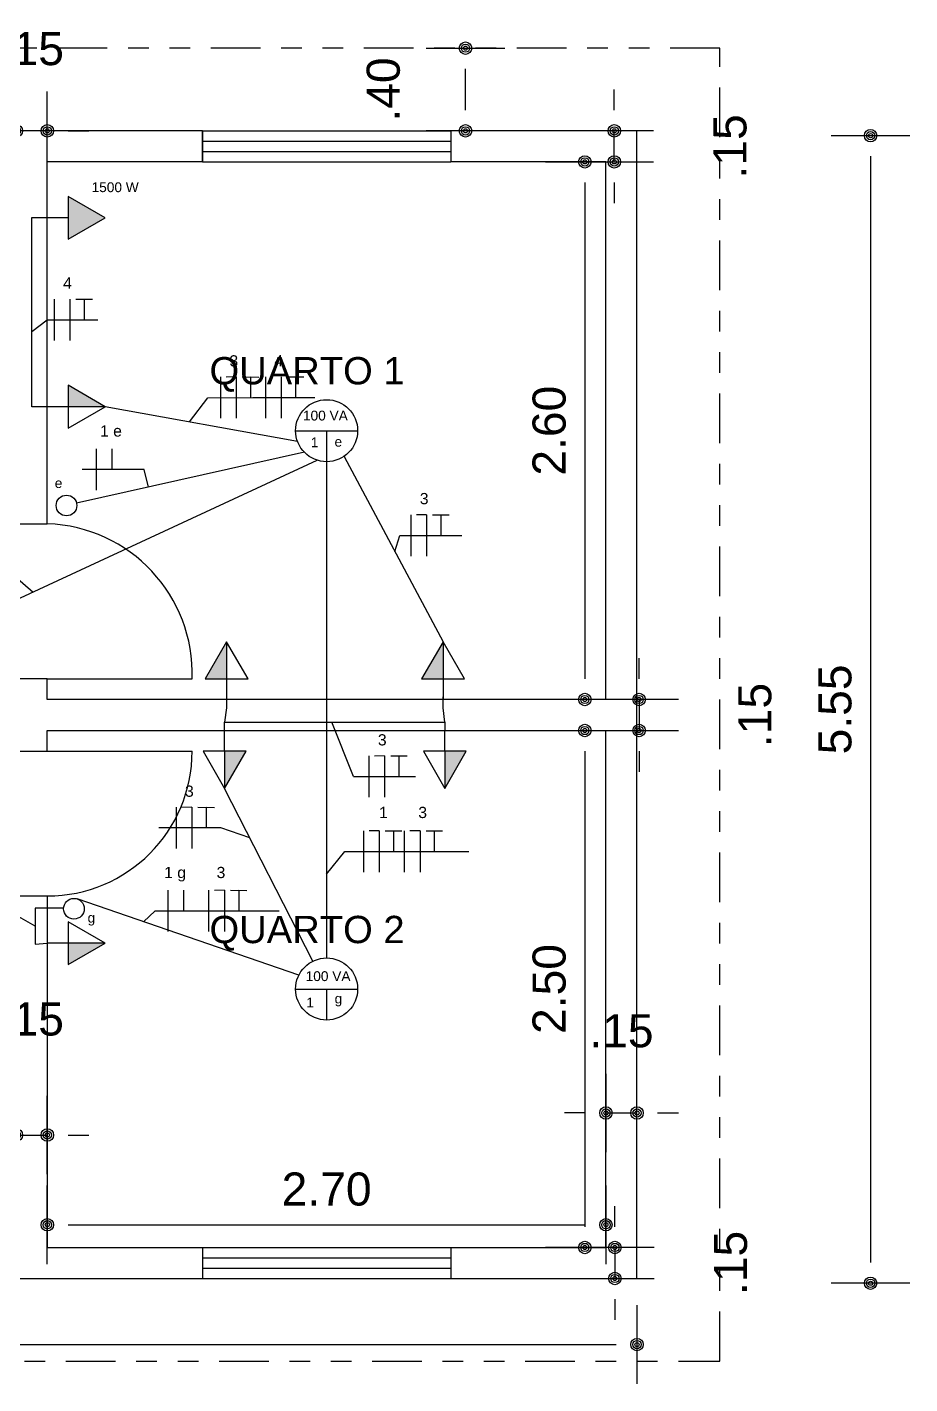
# Model space of a CAD drawing. Header units: millimetres. Extents: x 5.67 to 14.72, y 2.6 to 10.77.
# Drawn here: x 10.45 to 14.72, y 2.6 to 9.16 of the extents above; entities that cross this region are included whole.
import ezdxf

# ---------------------------------------------------------------- set-up
doc = ezdxf.new("R2010")
doc.units = ezdxf.units.MM
doc.header["$LTSCALE"] = 0.01
doc.linetypes.add('ACAD_ISO05W100', pattern=[33, 24, -3, 0, -3, 0, -3])
for name, color, linetype in [('aberturas', 140, 'Continuous'), ('cargas', 30, 'Continuous'), ('coberta', 8, 'Continuous'), ('condutor', 10, 'Continuous'), ('cotas', 201, 'Continuous'), ('eletroduto', 50, 'Continuous'), ('parede', 7, 'Continuous'), ('texto', 6, 'Continuous')]:
    doc.layers.add(name, color=color, linetype=linetype)
doc.styles.get("Standard").update_dxf_attribs({"font": 'arial.ttf'})
doc.styles.add('style1', font='arial.ttf', dxfattribs={"height": 0.5})
doc.dimstyles.new('ESC_1-100', dxfattribs={"dimtxt": 0.16, "dimasz": 0.1, "dimexe": 0.18, "dimexo": 0.1, "dimgap": 0.09, "dimtad": 1, "dimzin": 4, "dimdsep": 46, "dimtxsty": 'Standard', "dimblk": 'D1', "dimcen": 0.09, "dimse1": 1, "dimse2": 1, "dimclrd": 8, "dimclre": 256, "dimclrt": 3, "dimadec": 0, "dimazin": 0, "dimtfac": 1, "dimtmove": 2, "dimatfit": 3, "dimldrblk": 'D1', "dimfxl": 1, "dimtolj": 1, "dimarcsym": 0})

# ---------------------------------------------------------------- blocks, each defined once
blk = doc.blocks.new('D1')
blk.add_line((0, 1.9), (0, -1.9))
for radius in [0.3, 0.2, 0.1]:
    blk.add_circle((0, 0), radius)
blk = doc.blocks.new('*D13')
at = {"layer": 'cotas', "color": 8, "lineweight": -2, "transparency": 16777216}
blk.add_line((14.5293, 8.5349), (14.5293, 3.1849), dxfattribs=at)
at = {"layer": 'Defpoints', "color": 0, "transparency": 16777216}
for p in [(13.5841, 8.6349), (13.5841, 3.0849), (14.5293, 3.0849)]:
    blk.add_point(p, dxfattribs=at)
at = {"layer": 'cotas', "color": 8, "lineweight": -2, "transparency": 16777216, "xscale": 0.1, "yscale": 0.1, "zscale": 0.1}
for p, rotation in [((14.5293, 8.6349), 90), ((14.5293, 3.0849), 270)]:
    blk.add_blockref('D1', p, dxfattribs=dict(at, rotation=rotation))
at = {"layer": 'cotas', "color": 3, "transparency": 16777216, "insert": (14.3579, 5.8599), "char_height": 0.16, "attachment_point": 5, "rotation": 90}
blk.add_mtext('\\A1;5.55', dxfattribs=at)
blk = doc.blocks.new('*D18')
at = {"layer": 'cotas', "color": 8, "lineweight": -2, "transparency": 16777216}
for p, q in [((13.4107, 6.0079), (13.4107, 6.1079)), ((13.4107, 5.9079), (13.4107, 5.7579)), ((13.4107, 5.6579), (13.4107, 5.5579))]:
    blk.add_line(p, q, dxfattribs=at)
at = {"layer": 'Defpoints', "color": 0, "transparency": 16777216}
for p in [(13.4002, 5.9079), (13.4002, 5.7579), (13.4107, 5.7579)]:
    blk.add_point(p, dxfattribs=at)
at = {"layer": 'cotas', "color": 8, "lineweight": -2, "transparency": 16777216, "xscale": 0.1, "yscale": 0.1, "zscale": 0.1}
for p, rotation in [((13.4107, 5.9079), 270), ((13.4107, 5.7579), 90)]:
    blk.add_blockref('D1', p, dxfattribs=dict(at, rotation=rotation))
at = {"layer": 'cotas', "color": 3, "transparency": 16777216, "insert": (13.9708, 5.8329), "char_height": 0.16, "attachment_point": 5, "rotation": 90}
blk.add_mtext('\\A1;.15', dxfattribs=at)
blk = doc.blocks.new('*D21')
at = {"layer": 'cotas', "color": 8, "lineweight": -2, "transparency": 16777216}
blk.add_line((13.1482, 5.6579), (13.1482, 3.3579), dxfattribs=at)
at = {"layer": 'Defpoints', "color": 0, "transparency": 16777216}
for p in [(13.2207, 5.7579), (13.1482, 3.2579), (13.2502, 3.2579)]:
    blk.add_point(p, dxfattribs=at)
at = {"layer": 'cotas', "color": 8, "lineweight": -2, "transparency": 16777216, "xscale": 0.1, "yscale": 0.1, "zscale": 0.1}
for p, rotation in [((13.1482, 5.7579), 90), ((13.1482, 3.2579), 270)]:
    blk.add_blockref('D1', p, dxfattribs=dict(at, rotation=rotation))
at = {"layer": 'cotas', "color": 3, "transparency": 16777216, "insert": (12.9765, 4.5079), "char_height": 0.16, "attachment_point": 5, "rotation": 90}
blk.add_mtext('\\A1;2.50', dxfattribs=at)
blk = doc.blocks.new('*D22')
at = {"layer": 'cotas', "color": 8, "lineweight": -2, "transparency": 16777216}
blk.add_line((13.1482, 8.4079), (13.1482, 6.0079), dxfattribs=at)
at = {"layer": 'Defpoints', "color": 0, "transparency": 16777216}
for p in [(13.1482, 8.5079), (13.1482, 5.9079), (13.1482, 5.9079)]:
    blk.add_point(p, dxfattribs=at)
at = {"layer": 'cotas', "color": 8, "lineweight": -2, "transparency": 16777216, "xscale": 0.1, "yscale": 0.1, "zscale": 0.1}
for p, rotation in [((13.1482, 8.5079), 90), ((13.1482, 5.9079), 270)]:
    blk.add_blockref('D1', p, dxfattribs=dict(at, rotation=rotation))
at = {"layer": 'cotas', "color": 3, "transparency": 16777216, "insert": (12.9765, 7.2079), "char_height": 0.16, "attachment_point": 5, "rotation": 90}
blk.add_mtext('\\A1;2.60', dxfattribs=at)
blk = doc.blocks.new('*D23')
at = {"layer": 'cotas', "color": 8, "lineweight": -2, "transparency": 16777216}
for p, q in [((13.2906, 8.7579), (13.2906, 8.8579)), ((13.2906, 8.5079), (13.2906, 8.6579)), ((13.2906, 8.4079), (13.2906, 8.3079))]:
    blk.add_line(p, q, dxfattribs=at)
at = {"layer": 'Defpoints', "color": 0, "transparency": 16777216}
for p in [(13.2502, 8.6579), (13.2906, 8.6579), (13.2502, 8.5079)]:
    blk.add_point(p, dxfattribs=at)
at = {"layer": 'cotas', "color": 8, "lineweight": -2, "transparency": 16777216, "xscale": 0.1, "yscale": 0.1, "zscale": 0.1}
for p, rotation in [((13.2906, 8.6579), 270), ((13.2906, 8.5079), 90)]:
    blk.add_blockref('D1', p, dxfattribs=dict(at, rotation=rotation))
at = {"layer": 'cotas', "color": 3, "transparency": 16777216, "insert": (13.8506, 8.5829), "char_height": 0.16, "attachment_point": 5, "rotation": 90}
blk.add_mtext('\\A1;.15', dxfattribs=at)
blk = doc.blocks.new('*D24')
at = {"layer": 'cotas', "color": 8, "lineweight": -2, "transparency": 16777216}
for p, q in [((13.2934, 3.3579), (13.2934, 3.4579)), ((13.2934, 3.2579), (13.2934, 3.1079)), ((13.2934, 3.0079), (13.2934, 2.9079))]:
    blk.add_line(p, q, dxfattribs=at)
at = {"layer": 'Defpoints', "color": 0, "transparency": 16777216}
for p in [(13.2502, 3.2579), (13.2502, 3.1079), (13.2934, 3.1079)]:
    blk.add_point(p, dxfattribs=at)
at = {"layer": 'cotas', "color": 8, "lineweight": -2, "transparency": 16777216, "xscale": 0.1, "yscale": 0.1, "zscale": 0.1}
for p, rotation in [((13.2934, 3.2579), 270), ((13.2934, 3.1079), 90)]:
    blk.add_blockref('D1', p, dxfattribs=dict(at, rotation=rotation))
at = {"layer": 'cotas', "color": 3, "transparency": 16777216, "insert": (13.8534, 3.1829), "char_height": 0.16, "attachment_point": 5, "rotation": 90}
blk.add_mtext('\\A1;.15', dxfattribs=at)
blk = doc.blocks.new('*D25')
at = {"layer": 'cotas', "color": 8, "lineweight": -2, "transparency": 16777216}
blk.add_line((10.6502, 3.3678), (13.1502, 3.3678), dxfattribs=at)
at = {"layer": 'Defpoints', "color": 0, "transparency": 16777216}
for p in [(10.5502, 3.3678), (13.2502, 3.3678), (13.2502, 3.3678)]:
    blk.add_point(p, dxfattribs=at)
at = {"layer": 'cotas', "color": 8, "lineweight": -2, "transparency": 16777216, "xscale": 0.1, "yscale": 0.1, "zscale": 0.1, "rotation": 180}
blk.add_blockref('D1', (10.5502, 3.3678), dxfattribs=at)
at = {"layer": 'cotas', "color": 8, "lineweight": -2, "transparency": 16777216, "xscale": 0.1, "yscale": 0.1, "zscale": 0.1}
blk.add_blockref('D1', (13.2502, 3.3678), dxfattribs=at)
at = {"layer": 'cotas', "color": 3, "transparency": 16777216, "insert": (11.9002, 3.5395), "char_height": 0.16, "attachment_point": 5}
blk.add_mtext('\\A1;2.70', dxfattribs=at)
blk = doc.blocks.new('*D27')
at = {"layer": 'cotas', "color": 8, "lineweight": -2, "transparency": 16777216}
for p, q in [((10.3002, 8.6579), (10.2002, 8.6579)), ((10.5502, 8.6579), (10.4002, 8.6579)), ((10.6502, 8.6579), (10.7502, 8.6579))]:
    blk.add_line(p, q, dxfattribs=at)
at = {"layer": 'Defpoints', "color": 0, "transparency": 16777216}
for p in [(10.4002, 8.6579), (10.4002, 8.5079), (10.5502, 8.5079)]:
    blk.add_point(p, dxfattribs=at)
at = {"layer": 'cotas', "color": 8, "lineweight": -2, "transparency": 16777216, "xscale": 0.1, "yscale": 0.1, "zscale": 0.1}
blk.add_blockref('D1', (10.4002, 8.6579), dxfattribs=at)
at = {"layer": 'cotas', "color": 8, "lineweight": -2, "transparency": 16777216, "xscale": 0.1, "yscale": 0.1, "zscale": 0.1, "rotation": 180}
blk.add_blockref('D1', (10.5502, 8.6579), dxfattribs=at)
at = {"layer": 'cotas', "color": 3, "transparency": 16777216, "insert": (10.4752, 9.0546), "char_height": 0.16, "attachment_point": 5}
blk.add_mtext('\\A1;.15', dxfattribs=at)
blk = doc.blocks.new('*D36')
at = {"layer": 'cotas', "color": 8, "lineweight": -2, "transparency": 16777216}
blk.add_line((12.5715, 8.7579), (12.5715, 8.9579), dxfattribs=at)
at = {"layer": 'Defpoints', "color": 0, "transparency": 16777216}
for p in [(12.5715, 9.0579), (12.6295, 9.0579), (12.6295, 8.6579)]:
    blk.add_point(p, dxfattribs=at)
at = {"layer": 'cotas', "color": 8, "lineweight": -2, "transparency": 16777216, "xscale": 0.1, "yscale": 0.1, "zscale": 0.1}
for p, rotation in [((12.5715, 9.0579), 90), ((12.5715, 8.6579), 270)]:
    blk.add_blockref('D1', p, dxfattribs=dict(at, rotation=rotation))
at = {"layer": 'cotas', "color": 3, "transparency": 16777216, "insert": (12.1748, 8.8579), "char_height": 0.16, "attachment_point": 5, "rotation": 90}
blk.add_mtext('\\A1;.40', dxfattribs=at)
blk = doc.blocks.new('*D37')
at = {"layer": 'cotas', "color": 8, "lineweight": -2, "transparency": 16777216}
for p, q in [((13.1502, 3.9084), (13.0502, 3.9084)), ((13.2502, 3.9084), (13.4002, 3.9084)), ((13.5002, 3.9084), (13.6002, 3.9084))]:
    blk.add_line(p, q, dxfattribs=at)
at = {"layer": 'Defpoints', "color": 0, "transparency": 16777216}
for p in [(13.4002, 3.9084), (13.2502, 3.8678), (13.4002, 3.8678)]:
    blk.add_point(p, dxfattribs=at)
at = {"layer": 'cotas', "color": 8, "lineweight": -2, "transparency": 16777216, "xscale": 0.1, "yscale": 0.1, "zscale": 0.1}
blk.add_blockref('D1', (13.2502, 3.9084), dxfattribs=at)
at = {"layer": 'cotas', "color": 8, "lineweight": -2, "transparency": 16777216, "xscale": 0.1, "yscale": 0.1, "zscale": 0.1, "rotation": 180}
blk.add_blockref('D1', (13.4002, 3.9084), dxfattribs=at)
at = {"layer": 'cotas', "color": 3, "transparency": 16777216, "insert": (13.3252, 4.305), "char_height": 0.16, "attachment_point": 5}
blk.add_mtext('\\A1;.15', dxfattribs=at)
blk = doc.blocks.new('*D38')
at = {"layer": 'cotas', "color": 8, "lineweight": -2, "transparency": 16777216}
for p, q in [((10.3002, 3.8017), (10.2002, 3.8017)), ((10.4002, 3.8017), (10.5502, 3.8017)), ((10.6502, 3.8017), (10.7502, 3.8017))]:
    blk.add_line(p, q, dxfattribs=at)
at = {"layer": 'Defpoints', "color": 0, "transparency": 16777216}
for p in [(10.4002, 3.8017), (10.5502, 3.8017), (10.5502, 3.8017)]:
    blk.add_point(p, dxfattribs=at)
at = {"layer": 'cotas', "color": 8, "lineweight": -2, "transparency": 16777216, "xscale": 0.1, "yscale": 0.1, "zscale": 0.1}
blk.add_blockref('D1', (10.4002, 3.8017), dxfattribs=at)
at = {"layer": 'cotas', "color": 8, "lineweight": -2, "transparency": 16777216, "xscale": 0.1, "yscale": 0.1, "zscale": 0.1, "rotation": 180}
blk.add_blockref('D1', (10.5502, 3.8017), dxfattribs=at)
at = {"layer": 'cotas', "color": 3, "transparency": 16777216, "insert": (10.4752, 4.3618), "char_height": 0.16, "attachment_point": 5}
blk.add_mtext('\\A1;.15', dxfattribs=at)
blk = doc.blocks.new('*D42')
at = {"layer": 'cotas', "color": 8, "lineweight": -2, "transparency": 16777216}
blk.add_line((6.7002, 2.7883), (13.3002, 2.7883), dxfattribs=at)
at = {"layer": 'Defpoints', "color": 0, "transparency": 16777216}
for p in [(6.6002, 3.1056), (13.4002, 3.1079), (13.4002, 2.7883)]:
    blk.add_point(p, dxfattribs=at)
at = {"layer": 'cotas', "color": 8, "lineweight": -2, "transparency": 16777216, "xscale": 0.1, "yscale": 0.1, "zscale": 0.1, "rotation": 180}
blk.add_blockref('D1', (6.6002, 2.7883), dxfattribs=at)
at = {"layer": 'cotas', "color": 8, "lineweight": -2, "transparency": 16777216, "xscale": 0.1, "yscale": 0.1, "zscale": 0.1}
blk.add_blockref('D1', (13.4002, 2.7883), dxfattribs=at)
at = {"layer": 'cotas', "color": 3, "transparency": 16777216, "insert": (10.0002, 2.96), "char_height": 0.16, "attachment_point": 5}
blk.add_mtext('\\A1;6.80', dxfattribs=at)

msp = doc.modelspace()

# ---------------------------------------------------------------- hatches: boundary and pattern name
at = {"layer": 'cargas'}
h = msp.add_hatch(color=256, dxfattribs=at)
h.dxf.hatch_style = 1
h.paths.add_polyline_path([(8.6502, 7.6219), (8.4706, 7.6219), (8.6495, 7.5186), (8.6502, 7.5188)])
h.paths.add_polyline_path([(6.8502, 8.003), (6.8502, 7.8993), (7.0299, 7.8993)])
h.paths.add_polyline_path([(6.8502, 6.5291), (6.8502, 6.4254), (7.0299, 6.4254)])
h.paths.add_polyline_path([(9.7788, 8.3882), (9.6751, 8.3882), (9.7788, 8.2085)])
h.paths.add_polyline_path([(10.6502, 7.4276), (10.6502, 7.3239), (10.8299, 7.3239)])
h.paths.add_polyline_path([(10.8299, 4.7297), (10.6502, 4.7297), (10.6502, 4.6259)])
h = msp.add_hatch(color=256, dxfattribs=at)
h.dxf.hatch_style = 1
h.paths.add_polyline_path([(10.6502, 8.3412), (10.6502, 8.1338), (10.8299, 8.2375)])
h = msp.add_hatch(color=256, dxfattribs=at)
h.dxf.hatch_style = 1
h.paths.add_polyline_path([(7.3627, 3.5375), (7.259, 3.3579), (7.3627, 3.3579)])
h.paths.add_polyline_path([(9.7877, 3.5375), (9.684, 3.3579), (9.7877, 3.3579)])
h.paths.add_polyline_path([(11.5108, 5.6579), (11.4071, 5.6579), (11.4071, 5.4782)])
h.paths.add_polyline_path([(12.5754, 5.6579), (12.4717, 5.6579), (12.4717, 5.4782)])
h.paths.add_polyline_path([(11.4168, 6.1875), (11.3131, 6.0079), (11.4168, 6.0079)])
h.paths.add_polyline_path([(12.4632, 6.1875), (12.3595, 6.0079), (12.4632, 6.0079)])

# ---------------------------------------------------------------- linework, layer by layer
at = {"layer": 'aberturas'}
for p, q in [((11.3002, 8.5079), (11.3002, 8.6579)), ((11.3002, 8.6579), (12.5002, 8.6579)), ((11.3002, 8.6579), (11.3002, 8.5079)), ((11.3002, 8.6079), (12.5002, 8.6079)), ((12.5002, 8.6579), (12.5002, 8.5079)), ((11.3002, 8.5579), (12.5002, 8.5579)), ((11.3002, 8.5079), (12.5002, 8.5079)), ((10.5502, 6.0079), (11.2502, 6.0079)), ((10.5502, 5.6579), (11.2502, 5.6579)), ((11.3002, 3.2579), (12.5002, 3.2579)), ((11.3002, 3.2079), (12.5002, 3.2079)), ((11.3002, 3.1579), (12.5002, 3.1579)), ((11.3002, 3.1079), (12.5002, 3.1079))]:
    msp.add_line(p, q, dxfattribs=at)
for centre, radius, start, end in [((10.5252, 6.0329), 0.7254, 358.02507, 88.02507), ((10.5502, 5.6579), 0.7, 270, 0)]:
    msp.add_arc(centre, radius, start, end, dxfattribs=at)
at = {"layer": 'cargas'}
for p, q in [((10.6502, 8.2375), (10.5502, 8.2375)), ((10.8299, 7.3239), (10.5502, 7.3239)), ((11.7502, 7.2079), (12.0502, 7.2079)), ((11.9002, 7.2079), (11.9002, 7.0579)), ((11.4168, 6.1875), (11.4168, 6.0079)), ((12.4632, 6.1875), (12.4632, 6.0079)), ((11.4168, 6.0079), (11.4168, 5.9079)), ((12.4632, 6.0079), (12.4632, 5.9079)), ((11.4071, 5.6579), (11.4071, 5.7579)), ((12.4717, 5.6579), (12.4717, 5.7579)), ((11.4071, 5.6579), (11.4071, 5.4782)), ((12.4717, 5.6579), (12.4717, 5.4782)), ((10.8299, 4.7297), (10.5502, 4.7297)), ((11.7502, 4.5079), (12.0502, 4.5079)), ((11.9002, 4.5079), (11.9002, 4.3579))]:
    msp.add_line(p, q, dxfattribs=at)
for points in [[(10.8299, 8.2375), (10.6502, 8.3412), (10.6502, 8.1338)], [(10.8299, 7.3239), (10.6502, 7.4276), (10.6502, 7.2202)], [(11.4168, 6.1875), (11.3131, 6.0079), (11.5205, 6.0079)], [(12.4632, 6.1875), (12.3595, 6.0079), (12.5669, 6.0079)], [(11.4071, 5.4782), (11.5108, 5.6579), (11.3034, 5.6579)], [(12.4717, 5.4782), (12.5754, 5.6579), (12.368, 5.6579)], [(10.8299, 4.7297), (10.6502, 4.8334), (10.6502, 4.6259)]]:
    msp.add_lwpolyline(points, close=True, dxfattribs=at)
for centre, radius in [((11.9002, 7.2079), 0.15), ((10.6428, 6.8461), 0.05), ((10.6789, 4.8959), 0.05), ((11.9002, 4.5079), 0.15)]:
    msp.add_circle(centre, radius, dxfattribs=at)
at = {"layer": 'coberta', "linetype": 'ACAD_ISO05W100'}
for p, q in [((13.8002, 9.0579), (9.1502, 9.0579)), ((13.8002, 2.7079), (13.8002, 9.0579)), ((6.2002, 2.7079), (13.8002, 2.7079))]:
    msp.add_line(p, q, dxfattribs=at)
at = {"layer": 'condutor'}
for p, q in [((10.5829, 7.8437), (10.5829, 7.6437)), ((10.659, 7.8437), (10.659, 7.6437)), ((10.6882, 7.8437), (10.7282, 7.8436)), ((10.7282, 7.8437), (10.7282, 7.7437)), ((10.7282, 7.8437), (10.7682, 7.8436)), ((10.475, 7.687), (10.5502, 7.7437)), ((10.5502, 7.7437), (10.7939, 7.7437)), ((11.3871, 7.4677), (11.3871, 7.2677)), ((11.4632, 7.4677), (11.4148, 7.4675)), ((11.4632, 7.4677), (11.4632, 7.2677)), ((11.4924, 7.4677), (11.5324, 7.4675)), ((11.5324, 7.4677), (11.5324, 7.3677)), ((11.5324, 7.4677), (11.5724, 7.4675)), ((11.6041, 7.4683), (11.6041, 7.2683)), ((11.6803, 7.4683), (11.6803, 7.2683)), ((11.7094, 7.4683), (11.7494, 7.4681)), ((11.7494, 7.4683), (11.7494, 7.3683)), ((11.7494, 7.4683), (11.7894, 7.4681)), ((11.2373, 7.25), (11.3261, 7.3676)), ((11.3261, 7.3676), (11.6261, 7.3683)), ((11.5432, 7.3681), (11.8432, 7.3689)), ((10.7856, 7.1197), (10.7856, 6.9197)), ((10.8618, 7.1197), (10.8618, 7.0197)), ((11.0185, 7.0204), (10.7185, 7.0195)), ((11.0394, 6.9349), (11.0185, 7.0204)), ((12.3072, 6.8016), (12.3072, 6.6016)), ((12.3834, 6.8016), (12.3349, 6.8014)), ((12.3834, 6.8016), (12.3834, 6.6016)), ((12.4125, 6.8016), (12.4525, 6.8014)), ((12.4525, 6.8016), (12.4525, 6.7016)), ((12.4525, 6.8016), (12.4925, 6.8014)), ((12.23, 6.6241), (12.2535, 6.7015)), ((12.2535, 6.7015), (12.5535, 6.7015)), ((10.382, 6.5143), (10.4814, 6.4276)), ((12.0297, 5.535), (11.9255, 5.7979)), ((12.1046, 5.635), (12.1046, 5.435)), ((12.1807, 5.635), (12.1323, 5.6347)), ((12.1807, 5.635), (12.1807, 5.435)), ((12.2099, 5.635), (12.2499, 5.6348)), ((12.2499, 5.635), (12.2499, 5.535)), ((12.2499, 5.635), (12.2899, 5.6348)), ((12.0297, 5.535), (12.3297, 5.535)), ((11.1722, 5.3866), (11.1722, 5.1866)), ((11.2484, 5.3866), (11.1999, 5.3863)), ((11.2484, 5.3866), (11.2484, 5.1866)), ((11.2775, 5.3866), (11.3175, 5.3864)), ((11.3175, 5.3866), (11.3175, 5.2866)), ((11.3175, 5.3866), (11.3575, 5.3864)), ((11.3891, 5.2866), (11.0891, 5.2866)), ((11.5293, 5.2386), (11.3891, 5.2866)), ((12.0779, 5.2732), (12.0779, 5.0732)), ((12.154, 5.2732), (12.1056, 5.2729)), ((12.154, 5.2732), (12.154, 5.0732)), ((12.1832, 5.2732), (12.2232, 5.273)), ((12.2232, 5.2732), (12.2232, 5.1732)), ((12.2232, 5.2732), (12.2632, 5.273)), ((12.2754, 5.2732), (12.2754, 5.0732)), ((12.3516, 5.2732), (12.3031, 5.2729)), ((12.3516, 5.2732), (12.3516, 5.0732)), ((12.3807, 5.2732), (12.4207, 5.273)), ((12.4207, 5.2732), (12.4207, 5.1732)), ((12.4207, 5.2732), (12.4607, 5.273)), ((11.9002, 5.0638), (11.9876, 5.1732)), ((11.9876, 5.1732), (12.5876, 5.1732)), ((11.1324, 4.9852), (11.1324, 4.7852)), ((11.2086, 4.9852), (11.2086, 4.8852)), ((11.33, 4.9852), (11.33, 4.7852)), ((11.4061, 4.9852), (11.3577, 4.9849)), ((11.4061, 4.9852), (11.4061, 4.7852)), ((11.4353, 4.9852), (11.4753, 4.985)), ((11.4753, 4.9852), (11.4753, 4.8852)), ((11.4753, 4.9852), (11.5153, 4.985)), ((10.4917, 4.8114), (10.3448, 4.8953)), ((11.0153, 4.833), (11.071, 4.8852)), ((11.071, 4.8852), (11.671, 4.8852))]:
    msp.add_line(p, q, dxfattribs=at)
at = {"layer": 'eletroduto'}
for p, q in [((10.475, 7.3239), (10.475, 8.2387)), ((10.475, 8.2387), (10.5502, 8.2387)), ((10.5502, 7.3239), (10.475, 7.3239)), ((11.7598, 7.1552), (10.8299, 7.3239)), ((11.7926, 7.1034), (10.6916, 6.857)), ((9.649, 6.0413), (11.8548, 7.0649)), ((11.9002, 7.0579), (11.9002, 4.6579)), ((11.9846, 7.0838), (12.4632, 6.1875)), ((11.4168, 5.9079), (11.4168, 5.8679)), ((12.4631, 5.8679), (12.4632, 5.9209)), ((11.4168, 5.8679), (11.4071, 5.7979)), ((12.4717, 5.7979), (12.4631, 5.8679)), ((11.4071, 5.7579), (11.4071, 5.7979)), ((11.4071, 5.7979), (12.4717, 5.7979)), ((12.4717, 5.7979), (12.4717, 5.7579)), ((11.8335, 4.6422), (11.4071, 5.4782)), ((11.7659, 4.5746), (10.6952, 4.9432)), ((10.6289, 4.8986), (10.4917, 4.8986)), ((10.4917, 4.8986), (10.4917, 4.7243)), ((10.4917, 4.7243), (10.5502, 4.7297))]:
    msp.add_line(p, q, dxfattribs=at)
at = {"layer": 'parede'}
for p, q in [((11.3002, 8.6579), (9.7002, 8.6579)), ((11.3002, 8.6579), (11.3002, 8.5079)), ((13.4002, 8.6579), (12.5002, 8.6579)), ((12.5002, 8.6579), (12.5002, 8.5079)), ((13.4002, 3.1079), (13.4002, 8.6579)), ((10.5502, 6.7579), (10.5502, 8.5079)), ((11.3002, 8.5079), (10.5502, 8.5079)), ((13.2502, 8.5079), (12.5002, 8.5079)), ((13.2502, 5.9079), (13.2502, 8.5079)), ((10.4002, 6.7579), (10.5502, 6.7579)), ((10.5502, 6.0079), (10.4002, 6.0079)), ((10.5502, 5.9079), (10.5502, 6.0079)), ((13.4002, 5.9079), (10.5502, 5.9079)), ((10.5502, 5.6579), (10.5502, 5.7579)), ((10.5502, 5.7579), (13.4002, 5.7579)), ((13.2502, 3.2579), (13.2502, 5.7579)), ((10.4002, 5.6579), (10.5502, 5.6579)), ((10.4002, 4.9579), (10.5502, 4.9579)), ((10.5502, 4.9579), (10.5502, 3.2579)), ((10.5502, 3.2579), (11.3002, 3.2579)), ((11.3002, 3.2579), (11.3002, 3.1079)), ((12.5002, 3.2579), (12.5002, 3.1079)), ((12.5002, 3.2579), (13.2502, 3.2579)), ((9.1752, 3.1079), (11.3002, 3.1079)), ((12.5002, 3.1079), (13.4002, 3.1079))]:
    msp.add_line(p, q, dxfattribs=at)

# ---------------------------------------------------------------- texts
at = {"layer": 'cargas', "attachment_point": 1}
for s, width, insert, char_height in [('1500 W', 0.273341, (10.764, 8.409), 0.04734), ('100 VA', 0.222439, (11.7857, 7.3047), 0.04734), ('1', 0.222439, (11.8239, 7.1754), 0.0473), ('e', 0.222439, (11.9384, 7.1781), 0.0473), ('e', 0.222439, (10.5861, 6.9781), 0.0473), ('g', 0.222439, (10.7449, 4.8762), 0.0473), ('100 VA', 0.222439, (11.7988, 4.5937), 0.04734), ('1', 0.222439, (11.8022, 4.4665), 0.0473), ('g', 0.222439, (11.9389, 4.4854), 0.0473)]:
    msp.add_mtext_dynamic_manual_height_columns(s, width=width, gutter_width=0.2367, heights=[0], dxfattribs=dict(at, insert=insert, char_height=char_height))
at = {"layer": 'condutor', "attachment_point": 1}
for s, insert, char_height in [('4', (10.6263, 7.9489), 0.0544), ('3', (11.4305, 7.5728), 0.0544), ('4', (11.6475, 7.5734), 0.0544), ('1 e', (10.805, 7.2339), 0.05439), ('3', (12.3506, 6.9067), 0.0544), ('3', (12.148, 5.7401), 0.0544), ('3', (11.2156, 5.4917), 0.0544), ('1       3', (12.1532, 5.3889), 0.05439), ('1 g       3', (11.115, 5.0986), 0.054387)]:
    msp.add_mtext_dynamic_manual_height_columns(s, width=0.52308, gutter_width=0.2719, heights=[0.1775], dxfattribs=dict(at, insert=insert, char_height=char_height))
at = {"layer": 'texto', "char_height": 0.13208, "attachment_point": 1, "style": 'style1'}
for s, insert in [('QUARTO 1', (11.334, 7.564)), ('QUARTO 2', (11.334, 4.8617))]:
    msp.add_mtext_dynamic_manual_height_columns(s, width=1.192563, gutter_width=0.6604, heights=[0], dxfattribs=dict(at, insert=insert))

# ---------------------------------------------------------------- dimensions: what is measured, and where the dimension line sits
at = {"layer": 'cotas'}
for base, p1, p2, picture, middle in [((10.4002, 8.6579), (10.5502, 8.5079), (10.4002, 8.5079), '*D27', (10.4752, 9.0546)), ((10.5502, 3.8017), (10.4002, 3.8017), (10.5502, 3.8017), '*D38', (10.4752, 4.3618)), ((13.4002, 3.9084), (13.2502, 3.8678), (13.4002, 3.8678), '*D37', (13.3252, 4.305)), ((13.2502, 3.3678), (10.5502, 3.3678), (13.2502, 3.3678), '*D25', (11.9002, 3.5395)), ((13.4002, 2.7883), (6.6002, 3.1056), (13.4002, 3.1079), '*D42', (10.0002, 2.96))]:
    dim = msp.add_linear_dim(base=base, p1=p1, p2=p2, dimstyle='ESC_1-100', dxfattribs=at)
    dim.commit()
    dim.dimension.update_dxf_attribs({"geometry": picture, "text_midpoint": middle})
for base, p1, p2, picture, middle in [((12.5715, 9.0579), (12.6295, 8.6579), (12.6295, 9.0579), '*D36', (12.1748, 8.8579)), ((13.2906, 8.6579), (13.2502, 8.5079), (13.2502, 8.6579), '*D23', (13.8506, 8.5829)), ((14.5293, 3.0849), (13.5841, 8.6349), (13.5841, 3.0849), '*D13', (14.3579, 5.8599)), ((13.1482, 5.9079), (13.1482, 8.5079), (13.1482, 5.9079), '*D22', (12.9765, 7.2079)), ((13.4107, 5.7579), (13.4002, 5.9079), (13.4002, 5.7579), '*D18', (13.9708, 5.8329)), ((13.1482, 3.2579), (13.2207, 5.7579), (13.2502, 3.2579), '*D21', (12.9765, 4.5079)), ((13.2934, 3.1079), (13.2502, 3.2579), (13.2502, 3.1079), '*D24', (13.8534, 3.1829))]:
    dim = msp.add_linear_dim(base=base, p1=p1, p2=p2, angle=90, dimstyle='ESC_1-100', dxfattribs=at)
    dim.commit()
    dim.dimension.update_dxf_attribs({"geometry": picture, "text_midpoint": middle})

doc.saveas('drawing.dxf')
